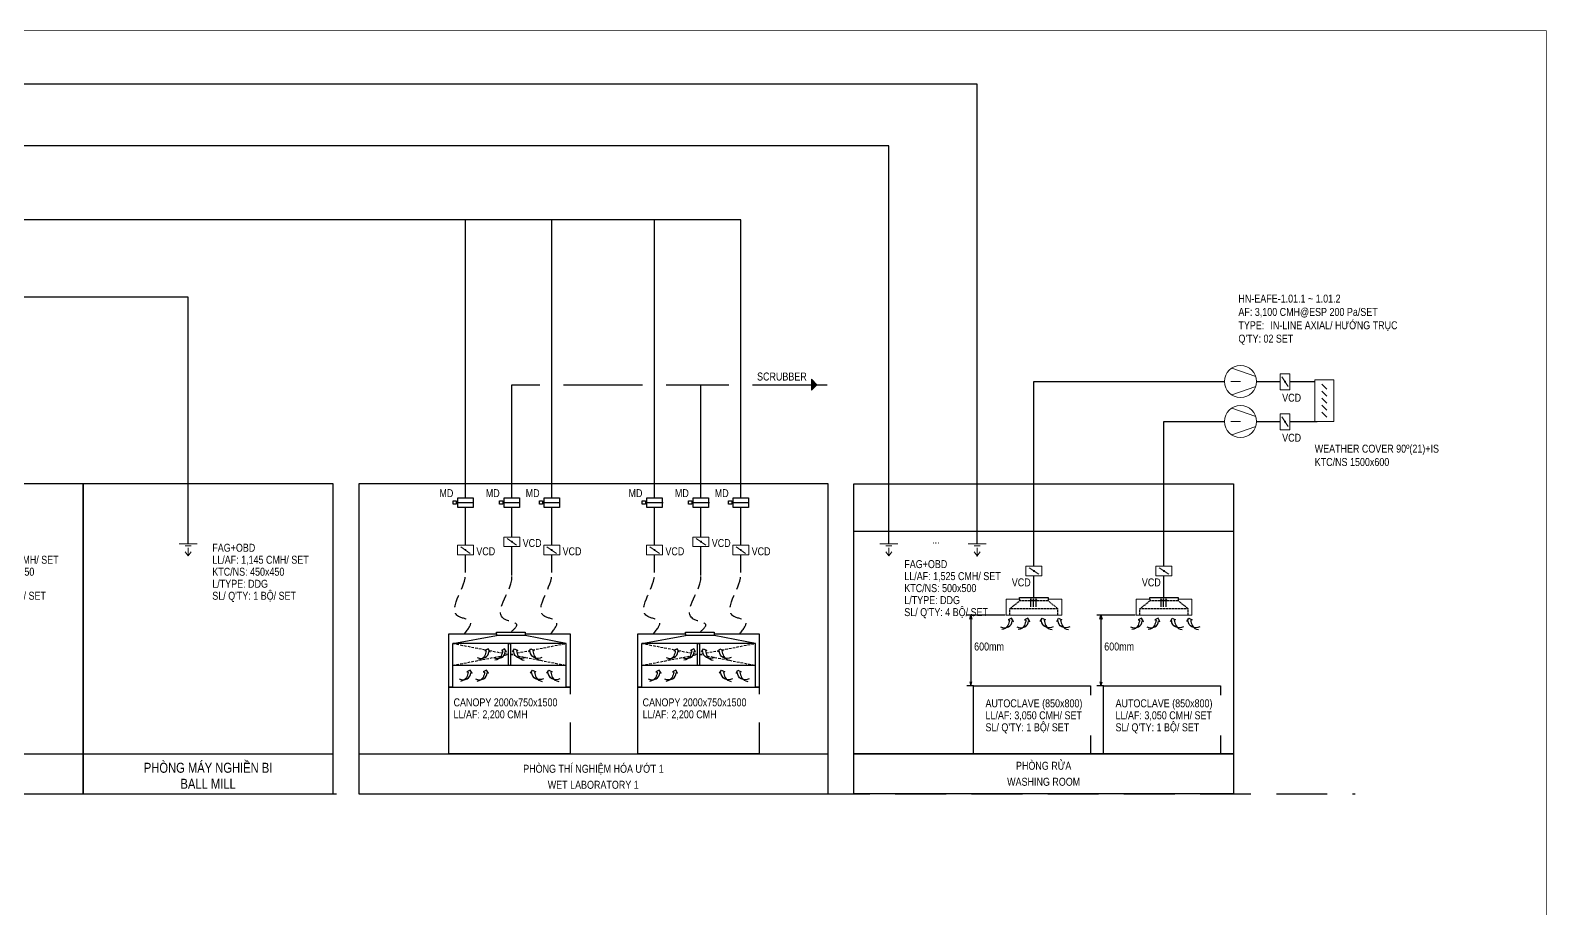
# Model space of a CAD drawing. Header units: millimetres. Extents: x 8 to 677, y 25 to 569.
# Drawn here: x 296.4 to 675.4, y 349.5 to 569.1 of the extents above; entities that cross this region are included whole.
import ezdxf
from ezdxf.enums import TextEntityAlignment as Align

# ---------------------------------------------------------------- set-up
doc = ezdxf.new("R2010")
doc.units = ezdxf.units.MM
for name, pattern in [('DASHED', [19.05, 12.7, -6.35]), ('DASHED2', [9.525, 6.35, -3.175]), ('HIDDEN', [0.375, 0.25, -0.125])]:
    doc.linetypes.add(name, pattern=pattern)
doc.layers.add('2DL_SYM_i', color=41, linetype='Continuous', lineweight=18)
doc.layers.add('LU_AB_SYM', color=7, linetype='Continuous', lineweight=9)
for name, color, linetype in [('EAD', 6, 'Continuous'), ('SEAS-HLL-FAD', 3, 'Continuous'), ('XANH', 5, 'Continuous')]:
    doc.layers.add(name, color=color, linetype=linetype)
doc.styles.add('Arial', font='arial.ttf', dxfattribs={"width": 0.8, "height": 2})
doc.styles.add('CP_ATTR', font='ROMANS.SHX')
doc.styles.add('PITSIMP8', font='pitsimp8')
doc.styles.add('Seas-Arial', font='arial.ttf')

# ---------------------------------------------------------------- blocks, each defined once
blk = doc.blocks.new('2DLSD077')
at = {"color": 7, "true_color": 0xffffff}
blk.add_wipeout([(-1, 1), (1, 1), (1, -1), (-1, -1)], dxfattribs=at)
for p, q in [((-0.6, 0), (0, 0)), ((0.948, 0.318), (-0.543, 0.84)), ((0.948, -0.318), (-0.543, -0.84))]:
    blk.add_line(p, q)
blk.add_circle((0, 0), 1)
at = {"linetype": 'ByBlock', "style": 'CP_ATTR', "flags": 9}
for tag, p in [('NAME', (-0.184, -0.036)), ('NUMBER', (-0.184, -0.037)), ('GROUP', (-0.184, -0.037)), ('ARTICLE', (-0.184, -0.037)), ('PRODUCT-TYPE', (-0.184, -0.037)), ('ORDER-NO', (-0.184, -0.037)), ('PRODUCER', (-0.184, -0.038)), ('TEMPERATURE', (-0.183, -0.036)), ('CHARACTER', (-0.183, -0.037)), ('POWER', (-0.183, -0.037)), ('FLOW', (-0.183, -0.037)), ('OTHER', (-0.183, -0.037)), ('VOLTAGE', (-0.183, -0.038)), ('DN', (-0.182, -0.037)), ('PN', (-0.182, -0.037))]:
    blk.add_attdef(tag, text='', height=0.0001, dxfattribs=at).set_placement(p, align=Align.MIDDLE_LEFT)
blk = doc.blocks.new('_Open30')
at = {"color": 0, "linetype": 'ByBlock', "lineweight": -2}
for p, q in [((-1, 0.267949), (0, 0)), ((0, 0), (-1, -0.267949)), ((0, 0), (-1, 0))]:
    blk.add_line(p, q, dxfattribs=at)
blk = doc.blocks.new('CPLS_391')
for p, q in [((0.45, 0), (-0.45, 0)), ((0.15, -0.1), (-0.15, -0.1)), ((0, -0.6), (-0.15, -0.4)), ((0, -0.2), (0, -0.6)), ((0, -0.6), (0.15, -0.4))]:
    blk.add_line(p, q)
at = {"linetype": 'ByBlock', "style": 'CP_ATTR', "flags": 9}
for tag, p in [('NAME', (-0.092, -0.018)), ('GROUP', (-0.092, -0.018)), ('NUMBER', (-0.092, -0.019)), ('PRODUCER', (-0.092, -0.018)), ('ARTICLE', (-0.092, -0.018)), ('CHARACTER', (-0.092, -0.018)), ('PN', (-0.092, -0.018)), ('TEMPERATURE', (-0.092, -0.018)), ('FLOW', (-0.092, -0.018)), ('VOLTAGE', (-0.092, -0.019)), ('WEIGHT', (-0.092, -0.018)), ('OTHER', (-0.092, -0.018)), ('PRODUCT-TYPE', (-0.092, -0.019)), ('ORDER-NO', (-0.092, -0.019)), ('POWER', (-0.092, -0.019)), ('DN', (-0.091, -0.019))]:
    blk.add_attdef(tag, text='', height=0.00005, dxfattribs=at).set_placement(p, align=Align.MIDDLE_LEFT)
blk = doc.blocks.new('2DLSD031')
blk.add_wipeout([(-0.6, 1), (0.6, 1), (0.6, -1), (-0.6, -1)])
blk.add_hatch(color=256).paths.add_polyline_path([(0.06, 0), (0.06, 0.02), (0.06, 0.03), (0.05, 0.05), (0.03, 0.06), (0.02, 0.06), (0, 0.06), (-0.02, 0.06), (-0.03, 0.06), (-0.05, 0.05), (-0.06, 0.03), (-0.06, 0.02), (-0.06, 0), (-0.06, -0.02), (-0.06, -0.03), (-0.05, -0.05), (-0.03, -0.06), (-0.02, -0.06), (0, -0.06), (0.02, -0.06), (0.03, -0.06), (0.05, -0.05), (0.06, -0.03), (0.06, -0.02)])
blk.add_line((-0.4, -0.6), (0.4, 0.6))
blk.add_lwpolyline([(-0.6, 1), (0.6, 1), (0.6, -1), (-0.6, -1), (-0.6, 1)])
blk.add_lwpolyline([(0.06, 0), (0.06, 0.02), (0.06, 0.03), (0.05, 0.05), (0.03, 0.06), (0.02, 0.06), (0, 0.06), (-0.02, 0.06), (-0.03, 0.06), (-0.05, 0.05), (-0.06, 0.03), (-0.06, 0.02), (-0.06, 0), (-0.06, -0.02), (-0.06, -0.03), (-0.05, -0.05), (-0.03, -0.06), (-0.02, -0.06), (0, -0.06), (0.02, -0.06), (0.03, -0.06), (0.05, -0.05), (0.06, -0.03), (0.06, -0.02)], close=True)
blk = doc.blocks.new('2DLU_232')
for p, q in [((-2, 2), (-2, -2)), ((-2, 2), (0, 0)), ((0, 0), (-2, -2))]:
    blk.add_line(p, q)
for points in [[(-2, -2), (0, 0), (-2, 2), (-2, -2)], [(-2, 2), (-2, -2), (-2, 2), (0, 0)]]:
    blk.add_solid(points)
at = {"linetype": 'ByBlock', "style": 'PITSIMP8', "flags": 9}
for tag, p in [('SPANNUNG/FREQUENZ', (-1.71, 0.26)), ('BEZEICHNUNG', (-1.71, 0.56)), ('RAUM/GRUPPE', (-1.71, 0.54)), ('VOLUMENSTROM', (-1.71, 0.42)), ('DRUCK/-STUFE', (-1.71, 0.4)), ('POS.NR.G-LV', (-1.71, 0.52)), ('ANSCHLUSS', (-1.71, 0.38)), ('TEMPERATUR', (-1.71, 0.32)), ('SCHUTZART', (-1.71, 0.28)), ('FABRIKAT', (-1.71, 0.5)), ('KENNUNG', (-1.71, 0.46)), ('LEISTUNG', (-1.71, 0.44)), ('GROESSE', (-1.71, 0.36)), ('DREHZAHL', (-1.71, 0.3)), ('GEWICHT', (-1.71, 0.24)), ('TYP', (-1.71, 0.48)), ('DN', (-1.71, 0.34)), ('FREI', (-1.71, 0.22)), ('FREI', (-1.71, 0.2)), ('FREI', (-1.71, 0.18))]:
    blk.add_attdef(tag, text='', height=0.01, dxfattribs=at).set_placement(p, align=Align.MIDDLE)
blk = doc.blocks.new('Louver')
blk.add_wipeout([(-0.6, 1.3), (-0.6, -1.3), (0.6, -1.3), (0.6, 1.3)])
for p, q in [((-0.15625, 1.03125), (0.15625, 0.71875)), ((-0.15625, 0.59375), (0.15625, 0.28125)), ((-0.15625, 0.15625), (0.15625, -0.15625)), ((-0.15625, -0.28125), (0.15625, -0.59375)), ((-0.15625, -0.71875), (0.15625, -1.03125))]:
    blk.add_line(p, q)
blk.add_lwpolyline([(-0.6, 1.3), (0.6, 1.3), (0.6, -1.3), (-0.6, -1.3), (-0.6, 1.3)])

msp = doc.modelspace()

# ---------------------------------------------------------------- linework, layer by layer
at = {"color": 1, "linetype": 'DASHED', "lineweight": -3}
msp.add_lwpolyline([(7.68, 569, 0.2, 0.2, 0), (675.32, 569, 0.2, 0.2, 0), (675.32, 25, 0.2, 0.2, 0), (7.68, 25, 0.2, 0.2, 0)], format="xyseb", close=True, dxfattribs=at)
for points in [[(247.1, 378.27), (309.6, 378.27), (309.6, 455.77), (247.1, 455.77)], [(309.6, 378.27), (372.1, 378.27), (372.1, 455.77), (309.6, 455.77)], [(502.23, 455.77), (597.15, 455.77), (597.15, 388.27), (502.23, 388.27)], [(402.08, 451.47), (402.89, 451.47), (402.89, 450.62), (402.08, 450.62)], [(413.67, 451.47), (414.48, 451.47), (414.48, 450.62), (413.67, 450.62)], [(423.64, 451.47), (424.45, 451.47), (424.45, 450.62), (423.64, 450.62)], [(449.34, 451.47), (450.15, 451.47), (450.15, 450.62), (449.34, 450.62)], [(460.92, 451.47), (461.74, 451.47), (461.74, 450.62), (460.92, 450.62)], [(470.89, 451.47), (471.71, 451.47), (471.71, 450.62), (470.89, 450.62)], [(401.04, 404.89), (431.34, 404.89), (431.34, 388.27), (401.04, 388.27)], [(448.29, 404.89), (478.59, 404.89), (478.59, 388.27), (448.29, 388.27)], [(502.23, 388.27), (597.15, 388.27), (597.15, 378.27), (502.23, 378.27)]]:
    msp.add_lwpolyline(points, close=True)
at = {"color": 9}
msp.add_lwpolyline([(502.23, 443.95), (597.15, 443.95)], dxfattribs=at)
for points in [[(247.1, 388.27), (309.6, 388.27)], [(309.6, 388.27), (372.1, 388.27)], [(378.52, 388.27), (495.8, 388.27)]]:
    msp.add_lwpolyline(points)
at = {"color": 8, "linetype": 'DASHED'}
msp.add_lwpolyline([(55.41, 378.27), (627.57, 378.27)], dxfattribs=at)
at = {"layer": 'EAD', "color": 3}
for p, q in [((533.06, 555.67), (117.99, 555.67)), ((533.06, 440.77), (533.06, 555.67)), ((510.98, 540.27), (117.99, 540.27)), ((510.98, 440.77), (510.98, 540.27)), ((474, 521.72), (117.99, 521.72)), ((335.85, 502.4), (117.99, 502.4)), ((335.85, 440.77), (335.85, 502.4))]:
    msp.add_line(p, q, dxfattribs=at)
at = {"layer": 'EAD'}
for p, q in [((416.77, 480.53), (423.74, 480.53)), ((429.69, 480.53), (449.44, 480.53)), ((455.38, 480.53), (471, 480.53)), ((476.94, 480.53), (495.55, 480.53)), ((430.38, 415.85), (401.99, 415.85)), ((477.64, 415.85), (449.25, 415.85)), ((430.38, 410.37), (401.99, 410.37)), ((477.64, 410.37), (449.25, 410.37))]:
    msp.add_line(p, q, dxfattribs=at)
at = {"layer": 'EAD', "color": 8, "linetype": 'DASHED', "ltscale": 0.05}
for p, q in [((401.99, 415.85), (410.35, 414.24)), ((411.11, 414.09), (414.36, 413.46)), ((415.03, 413.33), (415.94, 413.11)), ((416.43, 413.11), (417.37, 413.31)), ((418.03, 413.46), (421.28, 414.09)), ((422.04, 414.24), (422.54, 414.33)), ((422.84, 414.39), (430.38, 415.85)), ((449.25, 415.85), (457.6, 414.24)), ((458.36, 414.09), (461.62, 413.46)), ((462.29, 413.33), (463.2, 413.11)), ((463.69, 413.11), (464.62, 413.31)), ((465.28, 413.46), (468.54, 414.09)), ((469.29, 414.24), (469.8, 414.33)), ((470.09, 414.39), (477.64, 415.85)), ((401.99, 410.37), (414.09, 412.7)), ((414.78, 412.84), (415.94, 413.11)), ((416.44, 413.11), (417.58, 412.87)), ((418.28, 412.73), (430.38, 410.37)), ((449.25, 410.37), (461.35, 412.7)), ((462.04, 412.84), (463.2, 413.11)), ((463.7, 413.11), (464.83, 412.87)), ((465.54, 412.73), (477.64, 410.37))]:
    msp.add_line(p, q, dxfattribs=at)
at = {"layer": 'EAD', "color": 3}
for points in [[(405.18, 433.6), (405.18, 521.72)], [(426.74, 433.6), (426.74, 521.72)], [(452.44, 433.6), (452.44, 521.72)], [(474, 433.6), (474, 521.72)]]:
    msp.add_lwpolyline(points, dxfattribs=at)
at = {"layer": 'EAD'}
for points in [[(416.77, 432.87), (416.77, 480.53)], [(464.03, 432.87), (464.03, 480.53)], [(579.76, 427.3), (579.76, 471.31)]]:
    msp.add_lwpolyline(points, dxfattribs=at)
for points in [[(415.94, 415.85), (416.44, 415.85), (416.44, 410.37), (415.94, 410.37)], [(463.2, 415.85), (463.7, 415.85), (463.7, 410.37), (463.2, 410.37)], [(532.13, 405.25), (561.4, 405.25), (561.4, 388.27), (532.13, 388.27)], [(564.64, 405.25), (593.91, 405.25), (593.91, 388.27), (564.64, 388.27)]]:
    msp.add_lwpolyline(points, close=True, dxfattribs=at)
at = {"layer": 'EAD', "color": 8, "linetype": 'DASHED2', "ltscale": 0.5}
for points in [[(404.91, 418.24), (406.39, 421.29), (403.47, 422.59), (405.18, 432.83), (405.18, 433.6)], [(416.49, 418.64), (417.98, 420.56), (415.06, 421.87), (416.77, 432.1), (416.77, 432.87)], [(426.46, 418.24), (427.95, 421.29), (425.03, 422.59), (426.74, 432.83), (426.74, 433.6)], [(452.16, 418.24), (453.65, 421.29), (450.73, 422.59), (452.44, 432.83), (452.44, 433.6)], [(463.75, 418.64), (465.24, 420.56), (462.32, 421.87), (464.03, 432.1), (464.03, 432.87)], [(473.72, 418.24), (475.21, 421.29), (472.29, 422.59), (474, 432.83), (474, 433.6)]]:
    msp.add_spline(points, degree=3, dxfattribs=at)
at = {"layer": 'SEAS-HLL-FAD', "color": 8}
for p, q in [((572.56, 422.91), (563.02, 422.91)), ((564.02, 421.91), (564.02, 406.25)), ((532.13, 405.25), (530.51, 405.25)), ((564.64, 405.25), (563.02, 405.25))]:
    msp.add_line(p, q, dxfattribs=at)
at = {"layer": 'XANH', "color": 1}
for p, q in [((546.52, 427), (546.4, 426.79)), ((546.52, 424.99), (546.52, 427)), ((546.52, 427), (546.64, 426.79)), ((547.14, 427), (547.02, 426.79)), ((547.14, 424.99), (547.14, 427)), ((547.14, 427), (547.26, 426.79)), ((547.78, 427), (547.66, 426.79)), ((547.78, 424.99), (547.78, 427)), ((547.78, 427), (547.9, 426.79)), ((579.04, 427), (578.92, 426.79)), ((579.04, 424.99), (579.04, 427)), ((579.04, 427), (579.16, 426.79)), ((579.65, 427), (579.53, 426.79)), ((579.65, 424.99), (579.65, 427)), ((579.65, 427), (579.77, 426.79)), ((580.3, 427), (580.17, 426.79)), ((580.3, 424.99), (580.3, 427)), ((580.3, 427), (580.42, 426.79))]:
    msp.add_line(p, q, dxfattribs=at)
at = {"layer": 'XANH'}
for p, q in [((550.82, 427.3), (550.82, 426.9)), ((576.19, 426.9), (576.19, 427.3)), ((576.19, 427.3), (583.33, 427.3)), ((583.33, 427.3), (583.33, 426.9))]:
    msp.add_line(p, q, dxfattribs=at)
at = {"layer": 'XANH', "linetype": 'HIDDEN'}
for p, q in [((585.77, 424.51), (573.75, 424.51)), ((583.33, 426.49), (576.19, 426.49))]:
    msp.add_line(p, q, dxfattribs=at)
at = {"layer": 'XANH', "lineweight": -3}
for p, q in [((412.92, 418.24), (412.92, 418.64)), ((412.92, 418.64), (420.06, 418.64)), ((420.06, 417.84), (412.92, 417.84)), ((420.06, 418.64), (420.06, 418.24)), ((460.18, 418.24), (460.18, 418.64)), ((460.18, 418.64), (467.32, 418.64)), ((467.32, 417.84), (460.18, 417.84)), ((467.32, 418.64), (467.32, 418.24))]:
    msp.add_line(p, q, dxfattribs=at)
at = {"layer": 'XANH', "lineweight": 0}
for points in [[(550.82, 426.9), (554.21, 426.9)], [(586.72, 426.9), (586.72, 422.91), (572.79, 422.91), (572.79, 426.9)], [(572.79, 426.9), (576.19, 426.9)], [(583.33, 426.9), (586.72, 426.9)]]:
    msp.add_lwpolyline(points, dxfattribs=at)
at = {"layer": 'XANH', "linetype": 'HIDDEN'}
for points in [[(550.82, 426.9), (550.82, 426.49)], [(553.26, 422.91), (553.26, 424.51), (550.82, 426.49)], [(573.75, 422.91), (573.75, 424.51), (576.19, 426.49)], [(576.19, 426.9), (576.19, 426.49)], [(583.33, 426.9), (583.33, 426.49)], [(585.77, 422.91), (585.77, 424.51), (583.33, 426.49)]]:
    msp.add_lwpolyline(points, dxfattribs=at)
at = {"layer": 'XANH', "color": 1}
for points in [[(552.09, 419.99, -0.241528), (550.12, 419.97, -0.27011), (549.18, 421.46), (548.85, 421.37), (549.32, 422.15), (550.15, 421.73), (549.82, 421.64, 0.070122), (550.22, 420.31, 0.241952), (551.78, 419.31)], [(556.2, 419.99, -0.241528), (554.22, 419.97, -0.27011), (553.29, 421.46), (552.96, 421.37), (553.43, 422.15), (554.26, 421.73), (553.93, 421.64, 0.070122), (554.33, 420.31, 0.241952), (555.88, 419.31)], [(571.4, 419.99, 0.241528), (573.38, 419.97, 0.27011), (574.31, 421.46), (574.64, 421.37), (574.17, 422.15), (573.34, 421.73), (573.67, 421.64, -0.070122), (573.27, 420.31, -0.241952), (571.72, 419.31)], [(575.51, 419.99, 0.241528), (577.49, 419.97, 0.27011), (578.42, 421.46), (578.75, 421.37), (578.28, 422.15), (577.45, 421.73), (577.78, 421.64, -0.070122), (577.38, 420.31, -0.241952), (575.83, 419.31)], [(584.61, 419.99, -0.241528), (582.63, 419.97, -0.27011), (581.69, 421.46), (581.37, 421.37), (581.84, 422.15), (582.67, 421.73), (582.34, 421.64, 0.070122), (582.74, 420.31, 0.241952), (584.29, 419.31)], [(588.71, 419.99, -0.241528), (586.74, 419.97, -0.27011), (585.8, 421.46), (585.47, 421.37), (585.94, 422.15), (586.77, 421.73), (586.44, 421.64, 0.070122), (586.84, 420.31, 0.241952), (588.4, 419.31)]]:
    msp.add_lwpolyline(points, format="xyb", dxfattribs=at)
at = {"layer": 'XANH', "lineweight": -3}
for points in [[(412.92, 418.24), (412.92, 417.84)], [(420.06, 418.24), (420.06, 417.84)], [(460.18, 418.24), (460.18, 417.84)], [(467.32, 418.24), (467.32, 417.84)]]:
    msp.add_lwpolyline(points, dxfattribs=at)
at = {"layer": 'XANH', "color": 1, "lineweight": -3}
for points in [[(408.09, 412.33, 0.241528), (410.07, 412.31, 0.27011), (411, 413.8), (411.33, 413.71), (410.86, 414.49), (410.03, 414.08), (410.36, 413.98, -0.070122), (409.96, 412.65, -0.241952), (408.41, 411.65)], [(412.2, 412.33, 0.241528), (414.18, 412.31, 0.27011), (415.11, 413.8), (415.44, 413.71), (414.97, 414.49), (414.14, 414.08), (414.47, 413.98, -0.070122), (414.07, 412.65, -0.241952), (412.52, 411.65)], [(420.18, 412.33, -0.241528), (418.21, 412.31, -0.27011), (417.27, 413.8), (416.95, 413.71), (417.42, 414.49), (418.24, 414.08), (417.91, 413.98, 0.070122), (418.32, 412.65, 0.241952), (419.87, 411.65)], [(424.29, 412.33, -0.241528), (422.31, 412.31, -0.27011), (421.38, 413.8), (421.05, 413.71), (421.52, 414.49), (422.35, 414.08), (422.02, 413.98, 0.070122), (422.42, 412.65, 0.241952), (423.97, 411.65)], [(455.35, 412.33, 0.241528), (457.33, 412.31, 0.27011), (458.26, 413.8), (458.59, 413.71), (458.12, 414.49), (457.29, 414.08), (457.62, 413.98, -0.070122), (457.22, 412.65, -0.241952), (455.67, 411.65)], [(459.46, 412.33, 0.241528), (461.43, 412.31, 0.27011), (462.37, 413.8), (462.69, 413.71), (462.23, 414.49), (461.4, 414.08), (461.73, 413.98, -0.070122), (461.32, 412.65, -0.241952), (459.77, 411.65)], [(467.44, 412.33, -0.241528), (465.46, 412.31, -0.27011), (464.53, 413.8), (464.2, 413.71), (464.67, 414.49), (465.5, 414.08), (465.17, 413.98, 0.070122), (465.57, 412.65, 0.241952), (467.12, 411.65)], [(471.55, 412.33, -0.241528), (469.57, 412.31, -0.27011), (468.64, 413.8), (468.31, 413.71), (468.78, 414.49), (469.61, 414.08), (469.28, 413.98, 0.070122), (469.68, 412.65, 0.241952), (471.23, 411.65)], [(403.59, 407.04, 0.241528), (405.57, 407.02, 0.27011), (406.5, 408.51), (406.83, 408.42), (406.36, 409.2), (405.53, 408.78), (405.86, 408.69, -0.070122), (405.46, 407.36, -0.241952), (403.91, 406.36)], [(407.7, 407.04, 0.241528), (409.68, 407.02, 0.27011), (410.61, 408.51), (410.94, 408.42), (410.47, 409.2), (409.64, 408.78), (409.97, 408.69, -0.070122), (409.57, 407.36, -0.241952), (408.02, 406.36)], [(424.68, 407.04, -0.241528), (422.71, 407.02, -0.27011), (421.77, 408.51), (421.45, 408.42), (421.92, 409.2), (422.74, 408.78), (422.41, 408.69, 0.070122), (422.82, 407.36, 0.241952), (424.37, 406.36)], [(428.79, 407.04, -0.241528), (426.81, 407.02, -0.27011), (425.88, 408.51), (425.55, 408.42), (426.02, 409.2), (426.85, 408.78), (426.52, 408.69, 0.070122), (426.92, 407.36, 0.241952), (428.47, 406.36)], [(450.85, 407.04, 0.241528), (452.83, 407.02, 0.27011), (453.76, 408.51), (454.09, 408.42), (453.62, 409.2), (452.79, 408.78), (453.12, 408.69, -0.070122), (452.72, 407.36, -0.241952), (451.17, 406.36)], [(454.96, 407.04, 0.241528), (456.93, 407.02, 0.27011), (457.87, 408.51), (458.19, 408.42), (457.73, 409.2), (456.9, 408.78), (457.23, 408.69, -0.070122), (456.82, 407.36, -0.241952), (455.27, 406.36)], [(471.94, 407.04, -0.241528), (469.96, 407.02, -0.27011), (469.03, 408.51), (468.7, 408.42), (469.17, 409.2), (470, 408.78), (469.67, 408.69, 0.070122), (470.07, 407.36, 0.241952), (471.62, 406.36)], [(476.05, 407.04, -0.241528), (474.07, 407.02, -0.27011), (473.14, 408.51), (472.81, 408.42), (473.28, 409.2), (474.11, 408.78), (473.78, 408.69, 0.070122), (474.18, 407.36, 0.241952), (475.73, 406.36)]]:
    msp.add_lwpolyline(points, format="xyb", dxfattribs=at)

# ---------------------------------------------------------------- block references
at = {"layer": '2DL_SYM_i', "xscale": -5, "yscale": 5, "zscale": 5}
for p in [(335.85, 440.77), (510.98, 440.77)]:
    msp.add_blockref('CPLS_391', p, dxfattribs=at)
at = {"layer": 'LU_AB_SYM', "linetype": 'ByBlock', "xscale": -0.6856920001737308, "yscale": 0.6856920000500395, "zscale": 0.685692, "rotation": 180}
msp.add_blockref('2DLU_232', (493.03, 480.53), dxfattribs=at)
at = {"layer": 'SEAS-HLL-FAD', "color": 8, "rotation": 90}
msp.add_blockref('_Open30', (564.02, 422.91), dxfattribs=at)
at = {"layer": 'SEAS-HLL-FAD', "color": 8, "xscale": -1, "rotation": 89.99991653921795}
for p in [(531.51, 405.25), (564.02, 405.25)]:
    msp.add_blockref('_Open30', p, dxfattribs=at)

# ---------------------------------------------------------------- texts
at = {"style": 'Arial', "width": 0.8}
for s, p in [('SCRUBBER', (484.27, 483.57)), ('VCD', (410.25, 439.88)), ('VCD', (431.81, 439.88)), ('VCD', (457.51, 439.88)), ('VCD', (479.07, 439.88)), ('...', (522.75, 442.77)), ('VCD', (576.6, 432.11)), ('600mm', (536.04, 416.08)), ('600mm', (568.56, 416.08))]:
    msp.add_text(s, height=2, dxfattribs=at).set_placement(p, align=Align.TOP_CENTER)
for p in [(398.67, 453.41), (410.26, 453.41), (445.93, 453.41), (457.52, 453.41)]:
    msp.add_text('MD', height=2, dxfattribs=at).set_placement(p, align=Align.MIDDLE_LEFT)
at = {"linetype": 'ByBlock', "style": 'Seas-Arial', "width": 0.8}
for s, height, p in [('PHÒNG MÁY NGHIỀN BI', 2.5, (340.85, 384.77)), ('PHÒNG RỬA', 2, (549.69, 385.27)), ('PHÒNG THÍ NGHIỆM HÓA ƯỚT 1', 2, (437.16, 384.52)), ('BALL MILL', 2.5, (340.85, 380.77)), ('WET LABORATORY 1', 2, (437.11, 380.52)), ('WASHING ROOM', 2, (549.69, 381.27))]:
    msp.add_text(s, height=height, dxfattribs=at).set_placement(p, align=Align.MIDDLE_CENTER)

# ---------------------------------------------------------------- next in the draw order: block references
at = {"layer": '2DL_SYM_i'}
for name, p, xscale, yscale, zscale, rotation in [('2DLSD077', (598.89, 471.31), -4, 4, 4, 180), ('2DLSD031', (405.18, 439.17), 2, 2, 2, 90)]:
    msp.add_blockref(name, p, dxfattribs=dict(at, xscale=xscale, yscale=yscale, zscale=zscale, rotation=rotation))

# ---------------------------------------------------------------- next in the draw order: texts
at = {"color": 6, "char_height": 2, "style": 'Arial', "bg_fill": 2}
for s, insert, width, attachment_point in [("HN-EAFE-1.01.1 ~ 1.01.2\\PAF: 3,100 CMH@ESP 200 Pa/SET\\PTYPE:^IIN-LINE AXIAL/ HƯỚNG TRỤC\\PQ'TY: 02 SET", (598.37, 490.49), 50.061, 7), ('WEATHER COVER 90º(21)+IS\\PKTC/NS 1500x600', (617.44, 465.53), 42.7226, 1)]:
    msp.add_mtext(s, dxfattribs=dict(at, insert=insert, width=width, attachment_point=attachment_point))
at = {"ltscale": 0.5, "char_height": 2, "attachment_point": 1, "line_spacing_factor": 0.9, "style": 'Arial', "bg_fill": 2}
for s, insert, width in [("FAG+OBD\\PLL/AF: 2,550 CMH/ SET\\PKTC/NS: 550x550\\PL/TYPE: DDG\\PSL/ Q'TY: 2 BỘ/ SET", (279.4, 440.77), 26.1654), ("FAG+OBD\\PLL/AF: 1,145 CMH/ SET\\PKTC/NS: 450x450\\PL/TYPE: DDG\\PSL/ Q'TY: 1 BỘ/ SET", (341.9, 440.77), 26.1654), ("FAG+OBD\\PLL/AF: 1,525 CMH/ SET\\PKTC/NS: 500x500\\PL/TYPE: DDG\\PSL/ Q'TY: 4 BỘ/ SET", (514.86, 436.68), 26.1654), ('CANOPY 2000x750x1500\\PLL/AF: 2,200 CMH', (402.2, 402.12), 39.6794), ("\\A1;AUTOCLAVE (850x800)\\PLL/AF: 3,050 CMH/ SET\\PSL/ Q'TY: 1 BỘ/ SET ", (535.15, 401.88), 27.415), ("\\A1;AUTOCLAVE (850x800)\\PLL/AF: 3,050 CMH/ SET\\PSL/ Q'TY: 1 BỘ/ SET ", (567.66, 401.88), 27.415)]:
    msp.add_mtext(s, dxfattribs=dict(at, insert=insert, width=width))

# ---------------------------------------------------------------- next in the draw order: linework, layer by layer
msp.add_lwpolyline([(378.52, 378.27), (495.8, 378.27), (495.8, 455.77), (378.52, 455.77)], close=True)
at = {"layer": 'EAD'}
for points in [[(547.25, 427.3), (547.25, 481.31), (617.44, 481.31)], [(579.76, 471.31), (594.89, 471.31)], [(602.89, 471.31), (618.02, 471.31)]]:
    msp.add_lwpolyline(points, dxfattribs=at)
at = {"layer": 'SEAS-HLL-FAD', "color": 8}
for p, q in [((540.05, 422.91), (530.51, 422.91)), ((531.51, 421.91), (531.51, 406.25))]:
    msp.add_line(p, q, dxfattribs=at)
at = {"layer": 'XANH', "linetype": 'HIDDEN'}
for p, q in [((553.26, 424.51), (541.23, 424.51)), ((550.82, 426.49), (543.67, 426.49))]:
    msp.add_line(p, q, dxfattribs=at)
at = {"layer": 'XANH'}
for p, q in [((543.67, 426.9), (543.67, 427.3)), ((543.67, 427.3), (550.82, 427.3))]:
    msp.add_line(p, q, dxfattribs=at)
at = {"layer": 'XANH', "lineweight": 0}
for points in [[(554.21, 426.9), (554.21, 422.91), (540.28, 422.91), (540.28, 426.9)], [(540.28, 426.9), (543.67, 426.9)]]:
    msp.add_lwpolyline(points, dxfattribs=at)
at = {"layer": 'XANH', "linetype": 'HIDDEN'}
for points in [[(541.23, 422.91), (541.23, 424.51), (543.67, 426.49)], [(543.67, 426.9), (543.67, 426.49)]]:
    msp.add_lwpolyline(points, dxfattribs=at)
at = {"layer": 'XANH', "color": 1}
for points in [[(538.89, 419.99, 0.241528), (540.87, 419.97, 0.27011), (541.8, 421.46), (542.13, 421.37), (541.66, 422.15), (540.83, 421.73), (541.16, 421.64, -0.070122), (540.76, 420.31, -0.241952), (539.21, 419.31)], [(543, 419.99, 0.241528), (544.97, 419.97, 0.27011), (545.91, 421.46), (546.23, 421.37), (545.76, 422.15), (544.93, 421.73), (545.26, 421.64, -0.070122), (544.86, 420.31, -0.241952), (543.31, 419.31)]]:
    msp.add_lwpolyline(points, format="xyb", dxfattribs=at)
at = {"layer": 'XANH', "lineweight": -3}
for points in [[(401.99, 404.89), (401.04, 404.89), (401.04, 418.24), (412.92, 418.24)], [(401.99, 404.89), (401.99, 415.85), (412.92, 417.84)], [(420.06, 418.24), (431.34, 418.24), (431.34, 404.89), (430.38, 404.89)], [(430.38, 404.89), (430.38, 415.85), (420.06, 417.84)]]:
    msp.add_lwpolyline(points, dxfattribs=at)

# ---------------------------------------------------------------- next in the draw order: block references
at = {"layer": '2DL_SYM_i', "xscale": -5, "yscale": 5, "zscale": 5}
msp.add_blockref('CPLS_391', (533.06, 440.77), dxfattribs=at)
at = {"layer": 'SEAS-HLL-FAD', "color": 8, "rotation": 90}
msp.add_blockref('_Open30', (531.51, 422.91), dxfattribs=at)

# ---------------------------------------------------------------- next in the draw order: texts
at = {"style": 'Arial', "width": 0.8}
msp.add_text('VCD', height=2, dxfattribs=at).set_placement((544.09, 432.11), align=Align.TOP_CENTER)

# ---------------------------------------------------------------- next in the draw order: block references
at = {"layer": '2DL_SYM_i'}
for name, p, xscale, yscale, zscale, rotation in [('2DLSD077', (598.89, 481.31), -4, 4, 4, 180), ('2DLSD031', (426.74, 439.17), 2, 2, 2, 90), ('2DLSD031', (452.44, 439.17), 2, 2, 2, 90), ('2DLSD031', (474, 439.17), 2, 2, 2, 90), ('2DLSD031', (547.25, 433.96), 2, 2, 2, 90), ('2DLSD031', (579.76, 433.96), 2, 2, 2, 90)]:
    msp.add_blockref(name, p, dxfattribs=dict(at, xscale=xscale, yscale=yscale, zscale=zscale, rotation=rotation))
for name, p, xscale, yscale, zscale in [('2DLSD031', (610.04, 481.27), -2, 2, 2), ('Louver', (619.84, 476.51), 4, 4, 4), ('2DLSD031', (610.04, 471.27), -2, 2, 2)]:
    msp.add_blockref(name, p, dxfattribs=dict(at, xscale=xscale, yscale=yscale, zscale=zscale))

# ---------------------------------------------------------------- next in the draw order: texts
at = {"ltscale": 0.5, "insert": (449.45, 402.12), "char_height": 2, "width": 39.6794, "attachment_point": 1, "line_spacing_factor": 0.9, "style": 'Arial', "bg_fill": 2}
msp.add_mtext('CANOPY 2000x750x1500\\PLL/AF: 2,200 CMH', dxfattribs=at)

# ---------------------------------------------------------------- next in the draw order: wipeouts: each hides what was drawn before it
for points in [[(403.25, 449.85), (403.25, 452.25), (407.11, 452.25), (407.11, 449.85)], [(414.84, 449.85), (414.84, 452.25), (418.7, 452.25), (418.7, 449.85)], [(450.51, 449.85), (450.51, 452.25), (454.36, 452.25), (454.36, 449.85)], [(462.1, 449.85), (462.1, 452.25), (465.95, 452.25), (465.95, 449.85)]]:
    msp.add_wipeout(points)

# ---------------------------------------------------------------- next in the draw order: linework, layer by layer
for p, q in [((402.89, 451.05), (407.3, 451.05)), ((414.48, 451.05), (418.88, 451.05)), ((450.15, 451.05), (454.55, 451.05)), ((461.74, 451.05), (466.14, 451.05))]:
    msp.add_line(p, q)
for points in [[(403.25, 449.85), (403.25, 452.25), (407.11, 452.25), (407.11, 449.85), (403.25, 449.85)], [(414.84, 449.85), (414.84, 452.25), (418.7, 452.25), (418.7, 449.85), (414.84, 449.85)], [(450.51, 449.85), (450.51, 452.25), (454.36, 452.25), (454.36, 449.85), (450.51, 449.85)], [(462.1, 449.85), (462.1, 452.25), (465.95, 452.25), (465.95, 449.85), (462.1, 449.85)]]:
    msp.add_lwpolyline(points)
at = {"layer": 'XANH', "lineweight": -3}
for points in [[(449.25, 404.89), (448.29, 404.89), (448.29, 418.24), (460.18, 418.24)], [(449.25, 404.89), (449.25, 415.85), (460.18, 417.84)], [(467.32, 418.24), (478.59, 418.24), (478.59, 404.89), (477.64, 404.89)], [(477.64, 404.89), (477.64, 415.85), (467.32, 417.84)]]:
    msp.add_lwpolyline(points, dxfattribs=at)

# ---------------------------------------------------------------- next in the draw order: texts
at = {"color": 6, "style": 'Arial', "width": 0.8}
for p in [(611.67, 478.27), (611.67, 468.27)]:
    msp.add_text('VCD', height=2, dxfattribs=at).set_placement(p, align=Align.TOP_CENTER)
at = {"style": 'Arial', "width": 0.8}
for p in [(420.23, 453.41), (467.49, 453.41)]:
    msp.add_text('MD', height=2, dxfattribs=at).set_placement(p, align=Align.MIDDLE_LEFT)
for p in [(421.84, 441.95), (469.1, 441.95)]:
    msp.add_text('VCD', height=2, dxfattribs=at).set_placement(p, align=Align.TOP_CENTER)

# ---------------------------------------------------------------- next in the draw order: block references
at = {"layer": '2DL_SYM_i', "xscale": 2, "yscale": 2, "zscale": 2, "rotation": 90}
for p in [(416.77, 441.25), (464.03, 441.25)]:
    msp.add_blockref('2DLSD031', p, dxfattribs=at)

# ---------------------------------------------------------------- next in the draw order: wipeouts: each hides what was drawn before it
for points in [[(424.81, 449.85), (424.81, 452.25), (428.67, 452.25), (428.67, 449.85)], [(472.07, 449.85), (472.07, 452.25), (475.92, 452.25), (475.92, 449.85)]]:
    msp.add_wipeout(points)

# ---------------------------------------------------------------- next in the draw order: linework, layer by layer
for p, q in [((424.45, 451.05), (428.85, 451.05)), ((471.71, 451.05), (476.11, 451.05))]:
    msp.add_line(p, q)
for points in [[(424.81, 449.85), (424.81, 452.25), (428.67, 452.25), (428.67, 449.85), (424.81, 449.85)], [(472.07, 449.85), (472.07, 452.25), (475.92, 452.25), (475.92, 449.85), (472.07, 449.85)]]:
    msp.add_lwpolyline(points)

doc.saveas('drawing.dxf')
